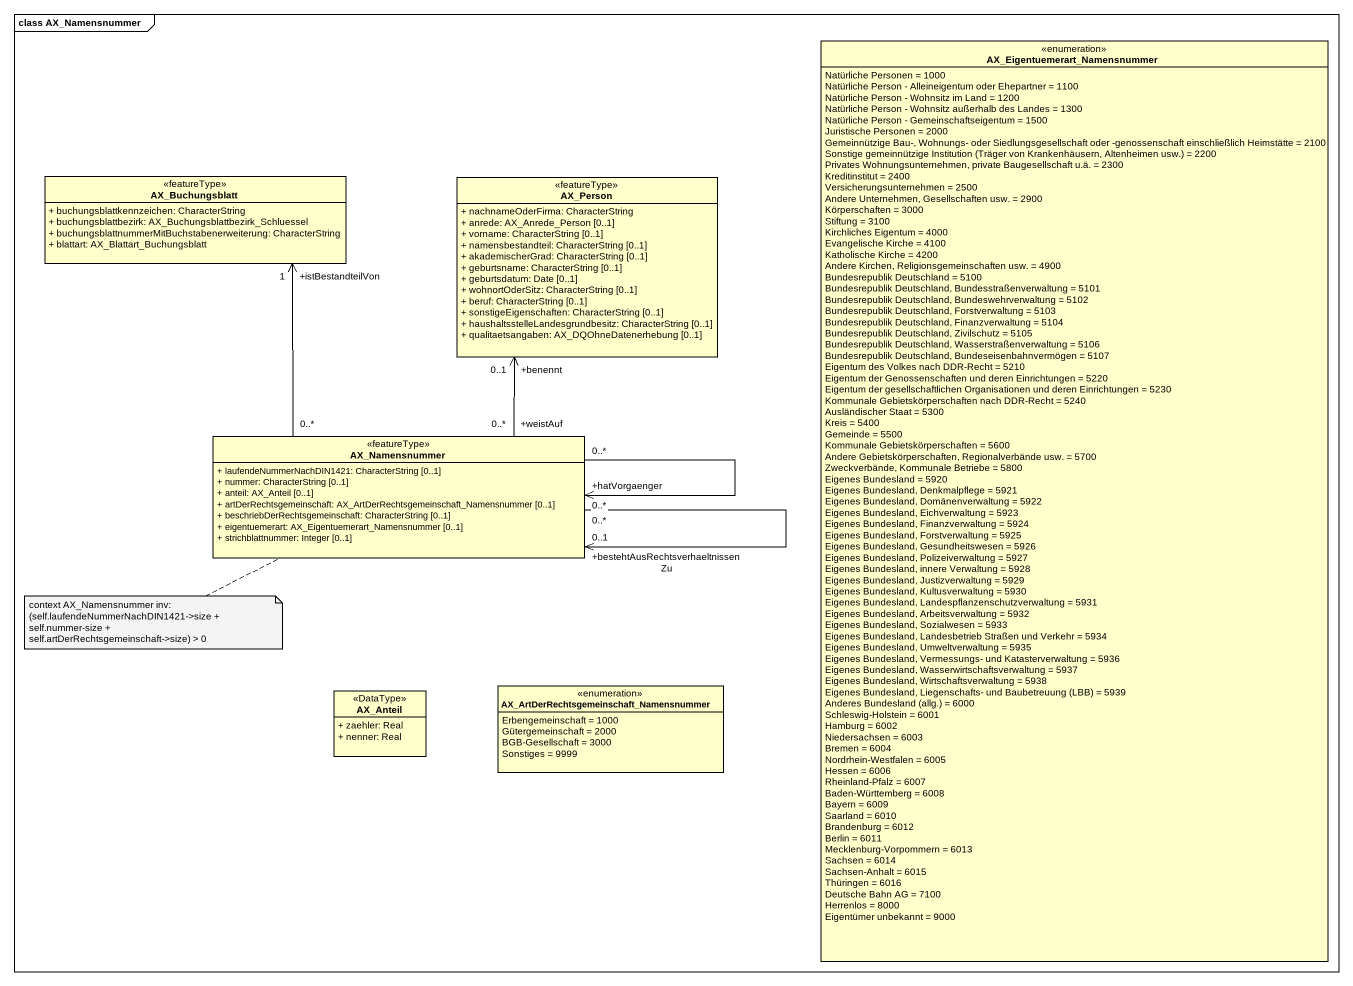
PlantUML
@startuml
mainframe class AX_Namensnummer
hide circle
hide empty members
skinparam classAttributeIconSize 0
enum "AX_Eigentuemerart_Namensnummer" as AX_Eigentuemerart {
  Natürliche Personen = 1000
  Natürliche Person - Alleineigentum oder Ehepartner = 1100
  Natürliche Person - Wohnsitz im Land = 1200
  Natürliche Person - Wohnsitz außerhalb des Landes = 1300
  Natürliche Person - Gemeinschaftseigentum = 1500
  Juristische Personen = 2000
  Gemeinnützige Bau-, Wohnungs- oder Siedlungsgesellschaft oder -genossenschaft einschließlich Heimstätte = 2100
  {field} Sonstige gemeinnützige Institution (Träger von Krankenhäusern, Altenheimen usw.) = 2200
  Privates Wohnungsunternehmen, private Baugesellschaft u.ä. = 2300
  Kreditinstitut = 2400
  Versicherungsunternehmen = 2500
  Andere Unternehmen, Gesellschaften usw. = 2900
  Körperschaften = 3000
  Stiftung = 3100
  Kirchliches Eigentum = 4000
  Evangelische Kirche = 4100
  Katholische Kirche = 4200
  Andere Kirchen, Religionsgemeinschaften usw. = 4900
  Bundesrepublik Deutschland = 5100
  Bundesrepublik Deutschland, Bundesstraßenverwaltung = 5101
  Bundesrepublik Deutschland, Bundeswehrverwaltung = 5102
  Bundesrepublik Deutschland, Forstverwaltung = 5103
  Bundesrepublik Deutschland, Finanzverwaltung = 5104
  Bundesrepublik Deutschland, Zivilschutz = 5105
  Bundesrepublik Deutschland, Wasserstraßenverwaltung = 5106
  Bundesrepublik Deutschland, Bundeseisenbahnvermögen = 5107
  Eigentum des Volkes nach DDR-Recht = 5210
  Eigentum der Genossenschaften und deren Einrichtungen = 5220
  Eigentum der gesellschaftlichen Organisationen und deren Einrichtungen = 5230
  Kommunale Gebietskörperschaften nach DDR-Recht = 5240
  Ausländischer Staat = 5300
  Kreis = 5400
  Gemeinde = 5500
  Kommunale Gebietskörperschaften = 5600
  Andere Gebietskörperschaften, Regionalverbände usw. = 5700
  Zweckverbände, Kommunale Betriebe = 5800
  Eigenes Bundesland = 5920
  Eigenes Bundesland, Denkmalpflege = 5921
  Eigenes Bundesland, Domänenverwaltung = 5922
  Eigenes Bundesland, Eichverwaltung = 5923
  Eigenes Bundesland, Finanzverwaltung = 5924
  Eigenes Bundesland, Forstverwaltung = 5925
  Eigenes Bundesland, Gesundheitswesen = 5926
  Eigenes Bundesland, Polizeiverwaltung = 5927
  Eigenes Bundesland, innere Verwaltung = 5928
  Eigenes Bundesland, Justizverwaltung = 5929
  Eigenes Bundesland, Kultusverwaltung = 5930
  Eigenes Bundesland, Landespflanzenschutzverwaltung = 5931
  Eigenes Bundesland, Arbeitsverwaltung = 5932
  Eigenes Bundesland, Sozialwesen = 5933
  Eigenes Bundesland, Landesbetrieb Straßen und Verkehr = 5934
  Eigenes Bundesland, Umweltverwaltung = 5935
  Eigenes Bundesland, Vermessungs- und Katasterverwaltung = 5936
  Eigenes Bundesland, Wasserwirtschaftsverwaltung = 5937
  Eigenes Bundesland, Wirtschaftsverwaltung = 5938
  {field} Eigenes Bundesland, Liegenschafts- und Baubetreuung (LBB) = 5939
  {field} Anderes Bundesland (allg.) = 6000
  Schleswig-Holstein = 6001
  Hamburg = 6002
  Niedersachsen = 6003
  Bremen = 6004
  Nordrhein-Westfalen = 6005
  Hessen = 6006
  Rheinland-Pfalz = 6007
  Baden-Württemberg = 6008
  Bayern = 6009
  Saarland = 6010
  Brandenburg = 6012
  Berlin = 6011
  Mecklenburg-Vorpommern = 6013
  Sachsen = 6014
  Sachsen-Anhalt = 6015
  Thüringen = 6016
  Deutsche Bahn AG = 7100
  Herrenlos = 8000
  Eigentümer unbekannt = 9000
}
class AX_Buchungsblatt <<featureType>> {
  + buchungsblattkennzeichen: CharacterString
  + buchungsblattbezirk: AX_Buchungsblattbezirk_Schluessel
  + buchungsblattnummerMitBuchstabenerweiterung: CharacterString
  + blattart: AX_Blattart_Buchungsblatt
}
class AX_Person <<featureType>> {
  + nachnameOderFirma: CharacterString
  + anrede: AX_Anrede_Person [0..1]
  + vorname: CharacterString [0..1]
  + namensbestandteil: CharacterString [0..1]
  + akademischerGrad: CharacterString [0..1]
  + geburtsname: CharacterString [0..1]
  + geburtsdatum: Date [0..1]
  + wohnortOderSitz: CharacterString [0..1]
  + beruf: CharacterString [0..1]
  + sonstigeEigenschaften: CharacterString [0..1]
  + haushaltsstelleLandesgrundbesitz: CharacterString [0..1]
  + qualitaetsangaben: AX_DQOhneDatenerhebung [0..1]
}
class AX_Namensnummer <<featureType>> {
  + laufendeNummerNachDIN1421: CharacterString [0..1]
  + nummer: CharacterString [0..1]
  + anteil: AX_Anteil [0..1]
  + artDerRechtsgemeinschaft: AX_ArtDerRechtsgemeinschaft_Namensnummer [0..1]
  + beschriebDerRechtsgemeinschaft: CharacterString [0..1]
  + eigentuemerart: AX_Eigentuemerart_Namensnummer [0..1]
  + strichblattnummer: Integer [0..1]
}
class AX_Anteil <<DataType>> {
  + zaehler: Real
  + nenner: Real
}
enum "AX_ArtDerRechtsgemeinschaft_Namensnummer" as AX_ArtDerRechtsgemeinschaft {
  Erbengemeinschaft = 1000
  Gütergemeinschaft = 2000
  BGB-Gesellschaft = 3000
  Sonstiges = 9999
}
AX_Buchungsblatt "+istBestandteilVon\n1" <-- "0..*" AX_Namensnummer
AX_Person "+benennt\n0..1" <-- "+weistAuf\n0..*" AX_Namensnummer
AX_Namensnummer "+hatVorgaenger\n0..*" <-- "0..*" AX_Namensnummer
AX_Namensnummer "+bestehtAusRechtsverhaeltnissenZu\n0..1" <-- "0..*" AX_Namensnummer
note left of AX_Namensnummer
  context AX_Namensnummer inv:
  (self.laufendeNummerNachDIN1421->size +
  self.nummer-size + self.artDerRechtsgemeinschaft->size) > 0
end note
@enduml
